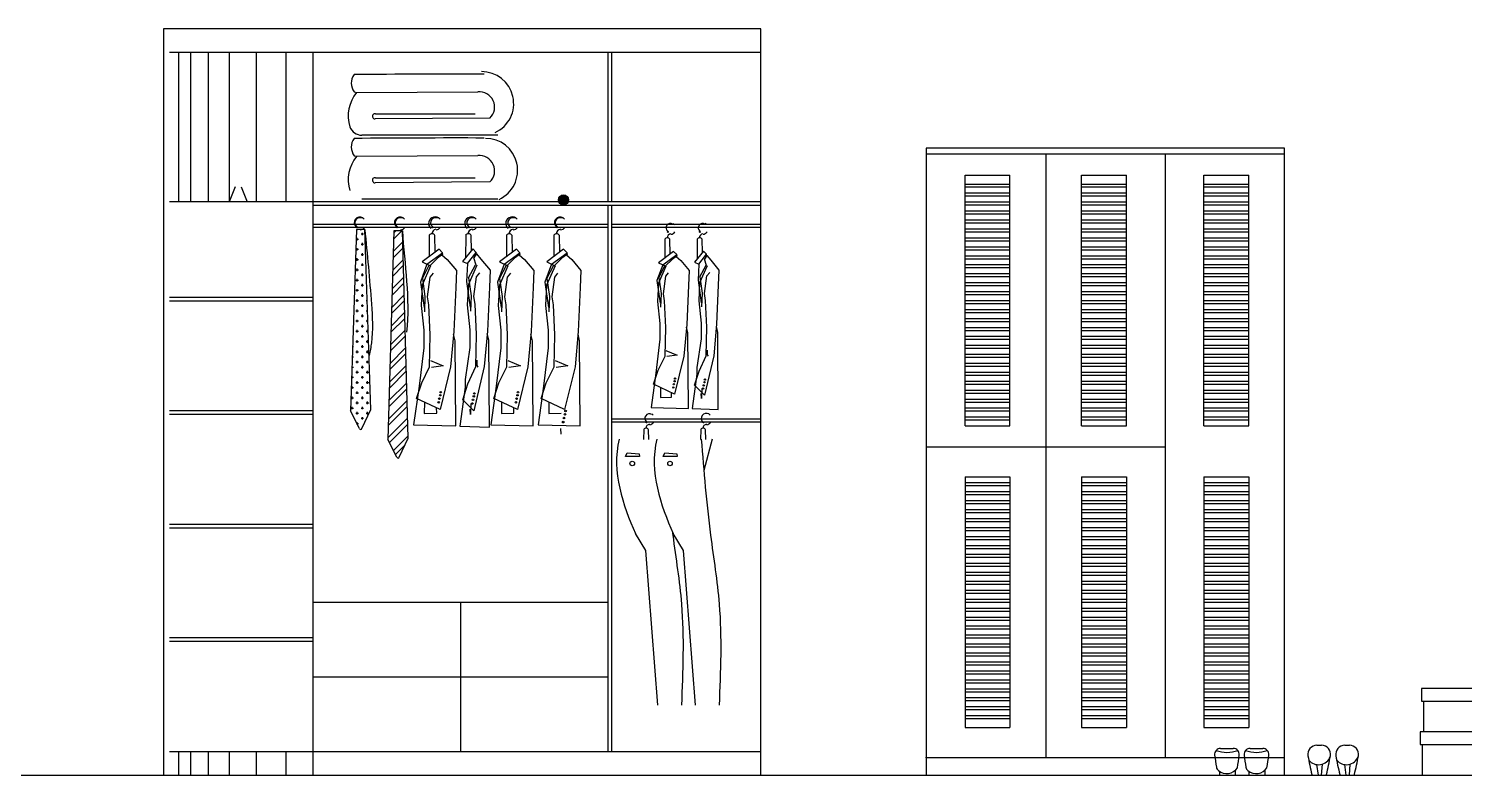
# Model space of a CAD drawing. Header units: inches. Extents: x 8.4 to 50.9, y 14.4 to 39.2.
# Drawn here: x 13.195 to 18.001, y 18.215 to 20.715 of the extents above; entities that cross this region are included whole.
import ezdxf

# ---------------------------------------------------------------- set-up
doc = ezdxf.new("R2010")
doc.units = ezdxf.units.IN
doc.header["$MEASUREMENT"] = 0
doc.layers.add('1', color=1, linetype='Continuous')

msp = doc.modelspace()

# ---------------------------------------------------------------- hatches: boundary and pattern name
at = {"layer": '1'}
h = msp.add_hatch(color=256, dxfattribs=at)
edge = h.paths.add_edge_path()
edge.add_arc((14.9853, 20.1415), 0.0167, 0, 360)

# ---------------------------------------------------------------- linework, layer by layer
for p, q in [((13.646, 20.7147), (13.646, 18.2147)), ((15.646, 20.7147), (13.646, 20.7147)), ((15.646, 18.2147), (15.646, 20.7147)), ((15.646, 20.6347), (13.666, 20.6347)), ((13.696, 20.6347), (13.696, 20.1347)), ((13.736, 20.6347), (13.736, 20.1347)), ((13.796, 20.6347), (13.796, 20.1347)), ((13.866, 20.6347), (13.866, 20.1347)), ((13.956, 20.6347), (13.956, 20.1347)), ((14.056, 20.6347), (14.056, 20.1347)), ((14.146, 20.6347), (14.146, 18.2147)), ((15.134, 20.6347), (15.134, 20.1347)), ((15.146, 20.6347), (15.146, 20.1347)), ((14.285, 20.503), (14.2926, 20.5011)), ((14.2926, 20.5011), (14.6988, 20.5036)), ((14.3563, 20.4293), (14.6894, 20.4293)), ((14.7392, 20.4153), (14.3543, 20.4124)), ((14.7652, 20.3581), (14.3105, 20.3581)), ((14.285, 20.2893), (14.2926, 20.2874)), ((14.2926, 20.2874), (14.6988, 20.29)), ((16.1997, 20.3147), (16.1997, 18.2147)), ((17.3997, 20.3147), (16.1997, 20.3147)), ((17.3997, 20.2947), (16.1997, 20.2947)), ((16.5997, 20.2947), (16.5997, 18.2747)), ((16.9997, 20.2947), (16.9997, 18.2747)), ((17.3997, 18.2147), (17.3997, 20.3147)), ((14.7392, 20.2017), (14.3543, 20.1987)), ((14.3563, 20.2156), (14.6894, 20.2156)), ((16.3297, 19.3847), (16.3297, 20.2247)), ((16.3297, 20.2247), (16.4797, 20.2247)), ((16.3297, 20.1947), (16.4797, 20.1947)), ((16.4797, 19.3847), (16.4797, 20.2247)), ((16.7197, 19.3847), (16.7197, 20.2247)), ((16.7197, 20.2247), (16.8697, 20.2247)), ((16.7197, 20.1947), (16.8697, 20.1947)), ((16.8697, 19.3847), (16.8697, 20.2247)), ((17.1297, 19.3847), (17.1297, 20.2247)), ((17.1297, 20.2247), (17.2797, 20.2247)), ((17.1297, 20.1947), (17.2797, 20.1947)), ((17.2797, 19.3847), (17.2797, 20.2247)), ((13.886, 20.1847), (13.866, 20.1347)), ((13.906, 20.1847), (13.926, 20.1347)), ((14.7652, 20.1444), (14.3105, 20.1444)), ((16.3297, 20.1847), (16.4797, 20.1847)), ((16.3297, 20.1647), (16.4797, 20.1647)), ((16.3297, 20.1547), (16.4797, 20.1547)), ((16.7197, 20.1847), (16.8697, 20.1847)), ((16.7197, 20.1647), (16.8697, 20.1647)), ((16.7197, 20.1547), (16.8697, 20.1547)), ((17.1297, 20.1847), (17.2797, 20.1847)), ((17.1297, 20.1647), (17.2797, 20.1647)), ((17.1297, 20.1547), (17.2797, 20.1547)), ((15.646, 20.1347), (13.666, 20.1347)), ((15.646, 20.1227), (14.146, 20.1227)), ((15.134, 20.1227), (15.134, 18.2947)), ((15.146, 20.1227), (15.146, 18.2947)), ((16.3297, 20.1347), (16.4797, 20.1347)), ((16.3297, 20.1247), (16.4797, 20.1247)), ((16.3297, 20.1047), (16.4797, 20.1047)), ((16.3297, 20.0947), (16.4797, 20.0947)), ((16.7197, 20.1347), (16.8697, 20.1347)), ((16.7197, 20.1247), (16.8697, 20.1247)), ((16.7197, 20.1047), (16.8697, 20.1047)), ((16.7197, 20.0947), (16.8697, 20.0947)), ((17.1297, 20.1347), (17.2797, 20.1347)), ((17.1297, 20.1247), (17.2797, 20.1247)), ((17.1297, 20.1047), (17.2797, 20.1047)), ((17.1297, 20.0947), (17.2797, 20.0947)), ((14.146, 20.0606), (15.134, 20.0606)), ((14.146, 20.0506), (15.134, 20.0506)), ((14.2921, 20.0423), (14.2719, 19.4349)), ((14.3204, 20.0423), (14.2921, 20.0423)), ((14.2948, 20.0403), (14.2948, 20.0423)), ((14.3399, 19.4393), (14.3204, 20.0423)), ((15.146, 20.0606), (15.646, 20.0606)), ((15.146, 20.0506), (15.646, 20.0506)), ((16.3297, 20.0747), (16.4797, 20.0747)), ((16.3297, 20.0647), (16.4797, 20.0647)), ((16.3297, 20.0447), (16.4797, 20.0447)), ((16.7197, 20.0747), (16.8697, 20.0747)), ((16.7197, 20.0647), (16.8697, 20.0647)), ((16.7197, 20.0447), (16.8697, 20.0447)), ((17.1297, 20.0747), (17.2797, 20.0747)), ((17.1297, 20.0647), (17.2797, 20.0647)), ((17.1297, 20.0447), (17.2797, 20.0447)), ((14.2911, 20.0103), (14.2991, 20.0103)), ((14.2948, 20.006), (14.2948, 20.0146)), ((14.3077, 20.0274), (14.3163, 20.0274)), ((14.312, 20.0231), (14.312, 20.0317)), ((14.312, 19.9888), (14.312, 19.9974)), ((14.4175, 20.0376), (14.3973, 19.3388)), ((14.4155, 19.9686), (14.4468, 20)), ((14.4167, 20.0102), (14.444, 20.0376)), ((14.4173, 20.0311), (14.4238, 20.0376)), ((14.4458, 20.0376), (14.4175, 20.0376)), ((14.4653, 19.3432), (14.4458, 20.0376)), ((14.5361, 20.0229), (14.5357, 19.9514)), ((14.556, 19.9664), (14.5547, 20.0221)), ((14.6578, 20.0229), (14.6573, 19.9474)), ((14.6775, 19.9726), (14.6763, 20.0221)), ((14.7947, 20.0229), (14.7942, 19.9514)), ((14.8146, 19.9664), (14.8132, 20.0221)), ((14.9529, 20.0229), (14.9525, 19.9514)), ((14.9728, 19.9664), (14.9715, 20.0221)), ((15.3249, 20.0102), (15.3245, 19.9467)), ((15.3426, 19.96), (15.3414, 20.0095)), ((15.433, 20.0102), (15.4326, 19.9431)), ((15.4506, 19.9655), (15.4495, 20.0095)), ((16.3297, 20.0347), (16.4797, 20.0347)), ((16.3297, 20.0147), (16.4797, 20.0147)), ((16.3297, 20.0047), (16.4797, 20.0047)), ((16.7197, 20.0347), (16.8697, 20.0347)), ((16.7197, 20.0147), (16.8697, 20.0147)), ((16.7197, 20.0047), (16.8697, 20.0047)), ((17.1297, 20.0347), (17.2797, 20.0347)), ((17.1297, 20.0147), (17.2797, 20.0147)), ((17.1297, 20.0047), (17.2797, 20.0047)), ((14.2905, 19.976), (14.2991, 19.976)), ((14.2948, 19.9717), (14.2948, 19.9803)), ((14.3077, 19.9931), (14.3163, 19.9931)), ((14.3077, 19.9588), (14.3163, 19.9588)), ((14.312, 19.9546), (14.312, 19.9631)), ((14.4149, 19.9478), (14.4474, 19.9803)), ((14.569, 19.9761), (14.5122, 19.934)), ((14.5283, 19.9265), (14.5807, 19.9643)), ((14.5384, 19.9217), (14.5633, 19.9463)), ((14.5817, 19.9602), (14.5633, 19.9463)), ((14.569, 19.9761), (14.5807, 19.9643)), ((14.5781, 19.9574), (14.596, 19.9419)), ((14.5817, 19.9602), (14.5807, 19.9643)), ((14.6815, 19.9776), (14.6477, 19.9355)), ((14.6638, 19.928), (14.6932, 19.9658)), ((14.6815, 19.9776), (14.6932, 19.9658)), ((14.6942, 19.9617), (14.6853, 19.9478)), ((14.6932, 19.9232), (14.6853, 19.9478)), ((14.6942, 19.9617), (14.6932, 19.9658)), ((14.6941, 19.9614), (14.7085, 19.9434)), ((14.8275, 19.9761), (14.7708, 19.934)), ((14.7868, 19.9265), (14.8393, 19.9643)), ((14.7969, 19.9217), (14.8218, 19.9463)), ((14.8403, 19.9602), (14.8218, 19.9463)), ((14.8275, 19.9761), (14.8393, 19.9643)), ((14.8366, 19.9574), (14.8545, 19.9419)), ((14.8403, 19.9602), (14.8393, 19.9643)), ((14.9858, 19.9761), (14.929, 19.934)), ((14.9451, 19.9265), (14.9976, 19.9643)), ((14.9552, 19.9217), (14.9801, 19.9463)), ((14.9986, 19.9602), (14.9801, 19.9463)), ((14.9858, 19.9761), (14.9976, 19.9643)), ((14.9949, 19.9574), (15.0128, 19.9419)), ((14.9986, 19.9602), (14.9976, 19.9643)), ((15.3541, 19.9686), (15.3036, 19.9312)), ((15.3179, 19.9245), (15.3645, 19.9581)), ((15.3654, 19.9545), (15.349, 19.9421)), ((15.3541, 19.9686), (15.3645, 19.9581)), ((15.3622, 19.952), (15.3781, 19.9382)), ((15.3654, 19.9545), (15.3645, 19.9581)), ((15.4541, 19.9699), (15.4241, 19.9325)), ((15.4384, 19.9258), (15.4645, 19.9595)), ((15.4541, 19.9699), (15.4645, 19.9595)), ((15.4654, 19.9558), (15.4575, 19.9435)), ((15.4654, 19.9558), (15.4645, 19.9595)), ((15.4653, 19.9556), (15.4781, 19.9396)), ((16.3297, 19.9847), (16.4797, 19.9847)), ((16.3297, 19.9747), (16.4797, 19.9747)), ((16.3297, 19.9547), (16.4797, 19.9547)), ((16.7197, 19.9847), (16.8697, 19.9847)), ((16.7197, 19.9747), (16.8697, 19.9747)), ((16.7197, 19.9547), (16.8697, 19.9547)), ((17.1297, 19.9847), (17.2797, 19.9847)), ((17.1297, 19.9747), (17.2797, 19.9747)), ((17.1297, 19.9547), (17.2797, 19.9547)), ((14.2905, 19.9417), (14.2991, 19.9417)), ((14.2905, 19.9074), (14.2991, 19.9074)), ((14.2948, 19.9374), (14.2948, 19.946)), ((14.2948, 19.9031), (14.2948, 19.9117)), ((14.3077, 19.9245), (14.3163, 19.9245)), ((14.312, 19.9203), (14.312, 19.9288)), ((14.4131, 19.8854), (14.449, 19.9214)), ((14.4137, 19.9062), (14.4485, 19.941)), ((14.5283, 19.9265), (14.5061, 19.8665)), ((14.54, 19.9211), (14.5121, 19.8564)), ((14.5122, 19.934), (14.54, 19.9209)), ((14.513, 19.8788), (14.5361, 19.9228)), ((14.5962, 19.9419), (14.627, 19.9046)), ((14.627, 19.9046), (14.6248, 19.8476)), ((14.6477, 19.9355), (14.6638, 19.928)), ((14.6638, 19.928), (14.6609, 19.868)), ((14.6949, 19.9226), (14.6669, 19.8579)), ((14.6678, 19.8803), (14.6909, 19.9243)), ((14.7087, 19.9434), (14.7395, 19.9061)), ((14.7395, 19.9061), (14.7373, 19.8491)), ((14.7868, 19.9265), (14.7646, 19.8665)), ((14.7986, 19.9211), (14.7706, 19.8564)), ((14.7708, 19.934), (14.7986, 19.9209)), ((14.7715, 19.8788), (14.7946, 19.9228)), ((14.8547, 19.9419), (14.8855, 19.9046)), ((14.8855, 19.9046), (14.8833, 19.8476)), ((14.9451, 19.9265), (14.9229, 19.8665)), ((14.9569, 19.9211), (14.9289, 19.8564)), ((14.929, 19.934), (14.9568, 19.9209)), ((14.9298, 19.8788), (14.9529, 19.9228)), ((15.013, 19.9419), (15.0438, 19.9046)), ((15.0438, 19.9046), (15.0416, 19.8476)), ((15.3179, 19.9245), (15.2982, 19.8712)), ((15.3284, 19.9197), (15.3035, 19.8622)), ((15.3036, 19.9312), (15.3283, 19.9196)), ((15.3043, 19.8821), (15.3249, 19.9212)), ((15.3269, 19.9203), (15.349, 19.9421)), ((15.3783, 19.9382), (15.4056, 19.9051)), ((15.4056, 19.9051), (15.4037, 19.8544)), ((15.4241, 19.9325), (15.4384, 19.9258)), ((15.4384, 19.9258), (15.4358, 19.8725)), ((15.466, 19.921), (15.4411, 19.8635)), ((15.4419, 19.8834), (15.4625, 19.9225)), ((15.4645, 19.9216), (15.4575, 19.9435)), ((15.4652, 19.8869), (15.4749, 19.8986)), ((15.4783, 19.9396), (15.5056, 19.9064)), ((15.5056, 19.9064), (15.5037, 19.8557)), ((16.3297, 19.9447), (16.4797, 19.9447)), ((16.3297, 19.9247), (16.4797, 19.9247)), ((16.3297, 19.9147), (16.4797, 19.9147)), ((16.7197, 19.9447), (16.8697, 19.9447)), ((16.7197, 19.9247), (16.8697, 19.9247)), ((16.7197, 19.9147), (16.8697, 19.9147)), ((17.1297, 19.9447), (17.2797, 19.9447)), ((17.1297, 19.9247), (17.2797, 19.9247)), ((17.1297, 19.9147), (17.2797, 19.9147)), ((14.2905, 19.8731), (14.2991, 19.8731)), ((14.2948, 19.8688), (14.2948, 19.8774)), ((14.3077, 19.8903), (14.3163, 19.8903)), ((14.3077, 19.856), (14.3163, 19.856)), ((14.312, 19.886), (14.312, 19.8945)), ((14.312, 19.8517), (14.312, 19.8603)), ((14.3248, 19.8731), (14.3259, 19.8731)), ((14.4113, 19.823), (14.4507, 19.8624)), ((14.4119, 19.8438), (14.4501, 19.8821)), ((14.5061, 19.8665), (14.5184, 19.7812)), ((14.5121, 19.8564), (14.5084, 19.7884)), ((14.513, 19.8788), (14.5215, 19.8182)), ((14.5303, 19.8169), (14.5391, 19.8827)), ((14.5391, 19.8827), (14.5501, 19.8959)), ((14.6609, 19.868), (14.6733, 19.7827)), ((14.6669, 19.8579), (14.6632, 19.7899)), ((14.6678, 19.8803), (14.6763, 19.8197)), ((14.6852, 19.8184), (14.694, 19.8842)), ((14.694, 19.8842), (14.7049, 19.8974)), ((14.7646, 19.8665), (14.777, 19.7812)), ((14.7706, 19.8564), (14.7669, 19.7884)), ((14.7715, 19.8788), (14.78, 19.8182)), ((14.7889, 19.8169), (14.7977, 19.8827)), ((14.7977, 19.8827), (14.8086, 19.8959)), ((14.9229, 19.8665), (14.9353, 19.7812)), ((14.9289, 19.8564), (14.9252, 19.7884)), ((14.9298, 19.8788), (14.9383, 19.8182)), ((14.9472, 19.8169), (14.956, 19.8827)), ((14.956, 19.8827), (14.9669, 19.8959)), ((15.2982, 19.8712), (15.3092, 19.7954)), ((15.3035, 19.8622), (15.3002, 19.8017)), ((15.3043, 19.8821), (15.3119, 19.8283)), ((15.3198, 19.8271), (15.3276, 19.8856)), ((15.3276, 19.8856), (15.3373, 19.8973)), ((15.4037, 19.8544), (15.3978, 19.7238)), ((15.4358, 19.8725), (15.4468, 19.7967)), ((15.4411, 19.8635), (15.4379, 19.8031)), ((15.4419, 19.8834), (15.4495, 19.8296)), ((15.4574, 19.8284), (15.4652, 19.8869)), ((15.5037, 19.8557), (15.4978, 19.7251)), ((16.3297, 19.8947), (16.4797, 19.8947)), ((16.3297, 19.8847), (16.4797, 19.8847)), ((16.3297, 19.8647), (16.4797, 19.8647)), ((16.3297, 19.8547), (16.4797, 19.8547)), ((16.7197, 19.8947), (16.8697, 19.8947)), ((16.7197, 19.8847), (16.8697, 19.8847)), ((16.7197, 19.8647), (16.8697, 19.8647)), ((16.7197, 19.8547), (16.8697, 19.8547)), ((17.1297, 19.8947), (17.2797, 19.8947)), ((17.1297, 19.8847), (17.2797, 19.8847)), ((17.1297, 19.8647), (17.2797, 19.8647)), ((17.1297, 19.8547), (17.2797, 19.8547)), ((14.146, 19.8147), (13.666, 19.8147)), ((14.146, 19.8027), (13.666, 19.8027)), ((14.2905, 19.8388), (14.2991, 19.8388)), ((14.2905, 19.8045), (14.2991, 19.8045)), ((14.2948, 19.8345), (14.2948, 19.8431)), ((14.2948, 19.8002), (14.2948, 19.8088)), ((14.3077, 19.8217), (14.3163, 19.8217)), ((14.312, 19.8174), (14.312, 19.826)), ((14.3248, 19.8388), (14.327, 19.8388)), ((14.3248, 19.8045), (14.3281, 19.8045)), ((14.4095, 19.7606), (14.4524, 19.8035)), ((14.4101, 19.7814), (14.4518, 19.8231)), ((14.5215, 19.8182), (14.5195, 19.7669)), ((14.5347, 19.7906), (14.5303, 19.8169)), ((14.6248, 19.8476), (14.6182, 19.7006)), ((14.6763, 19.8197), (14.6743, 19.7684)), ((14.6896, 19.7921), (14.6852, 19.8184)), ((14.7373, 19.8491), (14.7307, 19.7021)), ((14.78, 19.8182), (14.778, 19.7669)), ((14.7933, 19.7906), (14.7889, 19.8169)), ((14.8833, 19.8476), (14.8767, 19.7006)), ((14.9383, 19.8182), (14.9363, 19.7669)), ((14.9516, 19.7906), (14.9472, 19.8169)), ((15.0416, 19.8476), (15.035, 19.7006)), ((15.3119, 19.8283), (15.3101, 19.7826)), ((15.3237, 19.8037), (15.3198, 19.8271)), ((15.3276, 19.714), (15.3237, 19.8037)), ((15.4379, 19.8031), (15.4457, 19.729)), ((15.4495, 19.8296), (15.4477, 19.7839)), ((15.4613, 19.805), (15.4574, 19.8284)), ((15.4652, 19.7153), (15.4613, 19.805)), ((16.3297, 19.8347), (16.4797, 19.8347)), ((16.3297, 19.8247), (16.4797, 19.8247)), ((16.3297, 19.8047), (16.4797, 19.8047)), ((16.7197, 19.8347), (16.8697, 19.8347)), ((16.7197, 19.8247), (16.8697, 19.8247)), ((16.7197, 19.8047), (16.8697, 19.8047)), ((17.1297, 19.8347), (17.2797, 19.8347)), ((17.1297, 19.8247), (17.2797, 19.8247)), ((17.1297, 19.8047), (17.2797, 19.8047)), ((14.2905, 19.7702), (14.2991, 19.7702)), ((14.2948, 19.766), (14.2948, 19.7745)), ((14.3077, 19.7874), (14.3163, 19.7874)), ((14.312, 19.7831), (14.312, 19.7917)), ((14.312, 19.7488), (14.312, 19.7574)), ((14.3248, 19.7702), (14.3292, 19.7702)), ((14.3291, 19.766), (14.3291, 19.7738)), ((14.4083, 19.719), (14.4535, 19.7642)), ((14.5084, 19.7884), (14.5172, 19.705)), ((14.5391, 19.6897), (14.5347, 19.7906)), ((14.6632, 19.7899), (14.672, 19.7065)), ((14.694, 19.6912), (14.6896, 19.7921)), ((14.7669, 19.7884), (14.7757, 19.705)), ((14.7977, 19.6897), (14.7933, 19.7906)), ((14.9252, 19.7884), (14.934, 19.705)), ((14.956, 19.6897), (14.9516, 19.7906)), ((15.3002, 19.8017), (15.308, 19.7277)), ((16.3297, 19.7947), (16.4797, 19.7947)), ((16.3297, 19.7747), (16.4797, 19.7747)), ((16.3297, 19.7647), (16.4797, 19.7647)), ((16.7197, 19.7947), (16.8697, 19.7947)), ((16.7197, 19.7747), (16.8697, 19.7747)), ((16.7197, 19.7647), (16.8697, 19.7647)), ((17.1297, 19.7947), (17.2797, 19.7947)), ((17.1297, 19.7747), (17.2797, 19.7747)), ((17.1297, 19.7647), (17.2797, 19.7647)), ((14.2814, 19.7188), (14.282, 19.7188)), ((14.2905, 19.736), (14.2991, 19.736)), ((14.2948, 19.7317), (14.2948, 19.7402)), ((14.2948, 19.6974), (14.2948, 19.7059)), ((14.3077, 19.7531), (14.3163, 19.7531)), ((14.3077, 19.7188), (14.3163, 19.7188)), ((14.312, 19.7145), (14.312, 19.7231)), ((14.3248, 19.736), (14.3303, 19.736)), ((14.3291, 19.7317), (14.3291, 19.7402)), ((14.3291, 19.6974), (14.3291, 19.7059)), ((14.4077, 19.6982), (14.454, 19.7445)), ((14.672, 19.7065), (14.672, 19.6473)), ((15.308, 19.7277), (15.308, 19.675)), ((15.3256, 19.6185), (15.3276, 19.714)), ((15.3978, 19.7238), (15.3881, 19.6185)), ((15.4017, 19.6965), (15.3971, 19.7158)), ((15.4457, 19.729), (15.4457, 19.6764)), ((15.4632, 19.6198), (15.4652, 19.7153)), ((15.4978, 19.7251), (15.4881, 19.6198)), ((15.5017, 19.6978), (15.4971, 19.7171)), ((16.3297, 19.7447), (16.4797, 19.7447)), ((16.3297, 19.7347), (16.4797, 19.7347)), ((16.3297, 19.7147), (16.4797, 19.7147)), ((16.7197, 19.7447), (16.8697, 19.7447)), ((16.7197, 19.7347), (16.8697, 19.7347)), ((16.7197, 19.7147), (16.8697, 19.7147)), ((17.1297, 19.7447), (17.2797, 19.7447)), ((17.1297, 19.7347), (17.2797, 19.7347)), ((17.1297, 19.7147), (17.2797, 19.7147)), ((14.2802, 19.6845), (14.282, 19.6845)), ((14.2905, 19.7017), (14.2991, 19.7017)), ((14.2905, 19.6674), (14.2991, 19.6674)), ((14.2948, 19.6631), (14.2948, 19.6717)), ((14.3077, 19.6845), (14.3163, 19.6845)), ((14.312, 19.6802), (14.312, 19.6888)), ((14.3248, 19.7017), (14.3314, 19.7017)), ((14.3248, 19.6674), (14.3326, 19.6674)), ((14.3291, 19.6631), (14.3291, 19.6717)), ((14.4059, 19.6357), (14.4557, 19.6855)), ((14.4065, 19.6565), (14.4551, 19.7052)), ((14.5172, 19.705), (14.5172, 19.6458)), ((14.5369, 19.5822), (14.5391, 19.6897)), ((14.6182, 19.7006), (14.6072, 19.5822)), ((14.6226, 19.6699), (14.6174, 19.6916)), ((14.6248, 19.3845), (14.6226, 19.6699)), ((14.6918, 19.5837), (14.694, 19.6912)), ((14.7307, 19.7021), (14.7197, 19.5837)), ((14.7351, 19.6714), (14.7299, 19.6931)), ((14.7373, 19.3805), (14.7351, 19.6714)), ((14.7757, 19.705), (14.7757, 19.6458)), ((14.7955, 19.5822), (14.7977, 19.6897)), ((14.8767, 19.7006), (14.8658, 19.5822)), ((14.8811, 19.6699), (14.8759, 19.6916)), ((14.8833, 19.3845), (14.8811, 19.6699)), ((14.934, 19.705), (14.934, 19.6458)), ((14.9538, 19.5822), (14.956, 19.6897)), ((15.035, 19.7006), (15.024, 19.5822)), ((15.0394, 19.6699), (15.0342, 19.6916)), ((15.0416, 19.3845), (15.0394, 19.6699)), ((15.308, 19.675), (15.2944, 19.561)), ((15.4037, 19.4427), (15.4017, 19.6965)), ((15.4457, 19.6764), (15.432, 19.5808)), ((15.5037, 19.4392), (15.5017, 19.6978)), ((16.3297, 19.7047), (16.4797, 19.7047)), ((16.3297, 19.6847), (16.4797, 19.6847)), ((16.3297, 19.6747), (16.4797, 19.6747)), ((16.7197, 19.7047), (16.8697, 19.7047)), ((16.7197, 19.6847), (16.8697, 19.6847)), ((16.7197, 19.6747), (16.8697, 19.6747)), ((17.1297, 19.7047), (17.2797, 19.7047)), ((17.1297, 19.6847), (17.2797, 19.6847)), ((17.1297, 19.6747), (17.2797, 19.6747)), ((14.278, 19.6159), (14.282, 19.6159)), ((14.2791, 19.6502), (14.282, 19.6502)), ((14.2905, 19.6331), (14.2991, 19.6331)), ((14.2948, 19.6288), (14.2948, 19.6374)), ((14.3077, 19.6502), (14.3163, 19.6502)), ((14.3077, 19.6159), (14.3163, 19.6159)), ((14.312, 19.6459), (14.312, 19.6545)), ((14.312, 19.6117), (14.312, 19.6202)), ((14.3248, 19.6331), (14.3334, 19.6331)), ((14.3291, 19.6288), (14.3291, 19.6374)), ((14.4041, 19.5733), (14.4573, 19.6266)), ((14.4047, 19.5941), (14.4568, 19.6462)), ((14.5172, 19.6458), (14.5018, 19.5175)), ((14.672, 19.6473), (14.6566, 19.5398)), ((14.7757, 19.6458), (14.7603, 19.5175)), ((14.934, 19.6458), (14.9186, 19.5175)), ((15.3022, 19.5714), (15.3256, 19.6185)), ((15.3285, 19.6373), (15.3661, 19.6217)), ((15.3661, 19.6217), (15.3316, 19.6166)), ((15.3881, 19.6185), (15.357, 19.4913)), ((15.4398, 19.5679), (15.4632, 19.6198)), ((15.4881, 19.6198), (15.457, 19.4877)), ((15.4661, 19.6386), (15.4661, 19.623)), ((15.4661, 19.623), (15.4692, 19.618)), ((16.3297, 19.6547), (16.4797, 19.6547)), ((16.3297, 19.6447), (16.4797, 19.6447)), ((16.3297, 19.6247), (16.4797, 19.6247)), ((16.3297, 19.6147), (16.4797, 19.6147)), ((16.7197, 19.6547), (16.8697, 19.6547)), ((16.7197, 19.6447), (16.8697, 19.6447)), ((16.7197, 19.6247), (16.8697, 19.6247)), ((16.7197, 19.6147), (16.8697, 19.6147)), ((17.1297, 19.6547), (17.2797, 19.6547)), ((17.1297, 19.6447), (17.2797, 19.6447)), ((17.1297, 19.6247), (17.2797, 19.6247)), ((17.1297, 19.6147), (17.2797, 19.6147)), ((14.2768, 19.5816), (14.282, 19.5816)), ((14.2777, 19.5774), (14.2777, 19.5859)), ((14.2905, 19.5988), (14.2991, 19.5988)), ((14.2905, 19.5645), (14.2991, 19.5645)), ((14.2948, 19.5945), (14.2948, 19.6031)), ((14.2948, 19.5602), (14.2948, 19.5688)), ((14.3077, 19.5816), (14.3163, 19.5816)), ((14.312, 19.5774), (14.312, 19.5859)), ((14.3248, 19.5988), (14.3334, 19.5988)), ((14.3248, 19.5645), (14.3334, 19.5645)), ((14.3291, 19.5945), (14.3291, 19.6031)), ((14.3291, 19.5602), (14.3291, 19.5688)), ((14.4023, 19.5109), (14.459, 19.5676)), ((14.4029, 19.5317), (14.4584, 19.5873)), ((14.5106, 19.5292), (14.5369, 19.5822)), ((14.5401, 19.6034), (14.5824, 19.5858)), ((14.5824, 19.5858), (14.5437, 19.5801)), ((14.6072, 19.5822), (14.5723, 19.4391)), ((14.6654, 19.5252), (14.6918, 19.5837)), ((14.7197, 19.5837), (14.6848, 19.4351)), ((14.695, 19.6049), (14.6949, 19.5873)), ((14.6949, 19.5873), (14.6985, 19.5816)), ((14.7691, 19.5292), (14.7955, 19.5822)), ((14.7987, 19.6034), (14.841, 19.5858)), ((14.841, 19.5858), (14.8022, 19.5801)), ((14.8658, 19.5822), (14.8308, 19.4391)), ((14.9274, 19.5292), (14.9538, 19.5822)), ((14.957, 19.6034), (14.9993, 19.5858)), ((14.9993, 19.5858), (14.9605, 19.5801)), ((15.024, 19.5822), (14.9891, 19.4391)), ((15.2944, 19.5617), (15.2783, 19.446)), ((15.2868, 19.5244), (15.3022, 19.5714)), ((15.2944, 19.561), (15.2944, 19.5617)), ((15.4244, 19.5209), (15.4398, 19.5679)), ((15.432, 19.5808), (15.432, 19.5581)), ((16.3297, 19.5947), (16.4797, 19.5947)), ((16.3297, 19.5847), (16.4797, 19.5847)), ((16.3297, 19.5647), (16.4797, 19.5647)), ((16.7197, 19.5947), (16.8697, 19.5947)), ((16.7197, 19.5847), (16.8697, 19.5847)), ((16.7197, 19.5647), (16.8697, 19.5647)), ((17.1297, 19.5947), (17.2797, 19.5947)), ((17.1297, 19.5847), (17.2797, 19.5847)), ((17.1297, 19.5647), (17.2797, 19.5647)), ((14.2757, 19.5474), (14.282, 19.5474)), ((14.2777, 19.5431), (14.2777, 19.5516)), ((14.2777, 19.5088), (14.2777, 19.5174)), ((14.2905, 19.5302), (14.2991, 19.5302)), ((14.2948, 19.5259), (14.2948, 19.5345)), ((14.3077, 19.5474), (14.3163, 19.5474)), ((14.312, 19.5431), (14.312, 19.5516)), ((14.312, 19.5088), (14.312, 19.5174)), ((14.3248, 19.5302), (14.3334, 19.5302)), ((14.3291, 19.5259), (14.3291, 19.5345)), ((14.4011, 19.4693), (14.4601, 19.5283)), ((14.5018, 19.5183), (14.4837, 19.3882)), ((14.4933, 19.4764), (14.5106, 19.5292)), ((14.5018, 19.5175), (14.5018, 19.5183)), ((14.6566, 19.5143), (14.6385, 19.3842)), ((14.6481, 19.4724), (14.6654, 19.5252)), ((14.6566, 19.5398), (14.6566, 19.5143)), ((14.7603, 19.5183), (14.7423, 19.3882)), ((14.7518, 19.4764), (14.7691, 19.5292)), ((14.7603, 19.5175), (14.7603, 19.5183)), ((14.9186, 19.5183), (14.9005, 19.3882)), ((14.9101, 19.4764), (14.9274, 19.5292)), ((14.9186, 19.5175), (14.9186, 19.5183)), ((15.357, 19.4913), (15.2868, 19.5244)), ((15.432, 19.5581), (15.4159, 19.4425)), ((15.457, 19.4877), (15.4244, 19.5209)), ((16.3297, 19.5547), (16.4797, 19.5547)), ((16.3297, 19.5347), (16.4797, 19.5347)), ((16.3297, 19.5247), (16.4797, 19.5247)), ((16.7197, 19.5547), (16.8697, 19.5547)), ((16.7197, 19.5347), (16.8697, 19.5347)), ((16.7197, 19.5247), (16.8697, 19.5247)), ((17.1297, 19.5547), (17.2797, 19.5547)), ((17.1297, 19.5347), (17.2797, 19.5347)), ((17.1297, 19.5247), (17.2797, 19.5247)), ((14.2734, 19.4788), (14.282, 19.4788)), ((14.2745, 19.5131), (14.282, 19.5131)), ((14.2777, 19.4745), (14.2777, 19.4831)), ((14.2905, 19.4959), (14.2991, 19.4959)), ((14.2948, 19.4916), (14.2948, 19.5002)), ((14.2948, 19.4573), (14.2948, 19.4659)), ((14.3077, 19.5131), (14.3163, 19.5131)), ((14.3077, 19.4788), (14.3163, 19.4788)), ((14.312, 19.4745), (14.312, 19.4831)), ((14.3248, 19.4959), (14.3334, 19.4959)), ((14.3291, 19.4916), (14.3291, 19.5002)), ((14.3291, 19.4573), (14.3291, 19.4659)), ((14.3993, 19.4069), (14.4617, 19.4694)), ((14.4005, 19.4485), (14.4606, 19.5087)), ((14.5723, 19.4391), (14.4933, 19.4764)), ((14.6848, 19.4351), (14.6481, 19.4724)), ((14.8308, 19.4391), (14.7518, 19.4764)), ((14.9891, 19.4391), (14.9101, 19.4764)), ((15.3103, 19.5133), (15.3098, 19.4802)), ((15.3098, 19.4802), (15.3471, 19.4809)), ((15.3471, 19.4809), (15.3466, 19.4962)), ((15.4471, 19.4773), (15.4466, 19.4927)), ((15.4474, 19.4767), (15.4471, 19.4773)), ((15.448, 19.5098), (15.4474, 19.4767)), ((16.3297, 19.5047), (16.4797, 19.5047)), ((16.3297, 19.4947), (16.4797, 19.4947)), ((16.3297, 19.4747), (16.4797, 19.4747)), ((16.7197, 19.5047), (16.8697, 19.5047)), ((16.7197, 19.4947), (16.8697, 19.4947)), ((16.7197, 19.4747), (16.8697, 19.4747)), ((17.1297, 19.5047), (17.2797, 19.5047)), ((17.1297, 19.4947), (17.2797, 19.4947)), ((17.1297, 19.4747), (17.2797, 19.4747)), ((14.146, 19.4347), (13.666, 19.4347)), ((14.146, 19.4227), (13.666, 19.4227)), ((14.3021, 19.3755), (14.2719, 19.4349)), ((14.2734, 19.4445), (14.282, 19.4445)), ((14.2777, 19.4402), (14.2777, 19.4488)), ((14.2905, 19.4616), (14.2991, 19.4616)), ((14.2905, 19.4273), (14.2991, 19.4273)), ((14.2948, 19.4231), (14.2948, 19.4316)), ((14.3077, 19.4445), (14.3163, 19.4445)), ((14.3102, 19.3757), (14.3399, 19.4393)), ((14.312, 19.4402), (14.312, 19.4488)), ((14.3248, 19.4616), (14.3334, 19.4616)), ((14.3248, 19.4273), (14.3334, 19.4273)), ((14.3291, 19.4231), (14.3291, 19.4316)), ((14.3987, 19.3861), (14.4623, 19.4497)), ((14.5198, 19.4639), (14.5191, 19.4267)), ((14.5191, 19.4267), (14.5611, 19.4274)), ((14.5611, 19.4274), (14.5605, 19.4447)), ((14.6736, 19.4234), (14.673, 19.4407)), ((14.674, 19.4227), (14.6736, 19.4234)), ((14.6746, 19.4599), (14.674, 19.4227)), ((14.7783, 19.4639), (14.7777, 19.4267)), ((14.7777, 19.4267), (14.8196, 19.4274)), ((14.8196, 19.4274), (14.8191, 19.4447)), ((14.9366, 19.4639), (14.936, 19.4267)), ((14.936, 19.4267), (14.9779, 19.4274)), ((15.2783, 19.446), (15.4037, 19.4427)), ((15.4159, 19.4425), (15.5037, 19.4392)), ((16.3297, 19.4647), (16.4797, 19.4647)), ((16.3297, 19.4447), (16.4797, 19.4447)), ((16.3297, 19.4347), (16.4797, 19.4347)), ((16.7197, 19.4647), (16.8697, 19.4647)), ((16.7197, 19.4447), (16.8697, 19.4447)), ((16.7197, 19.4347), (16.8697, 19.4347)), ((17.1297, 19.4647), (17.2797, 19.4647)), ((17.1297, 19.4447), (17.2797, 19.4447)), ((17.1297, 19.4347), (17.2797, 19.4347)), ((14.2932, 19.3931), (14.2991, 19.3931)), ((14.2948, 19.3899), (14.2948, 19.3973)), ((14.3077, 19.4102), (14.3163, 19.4102)), ((14.3077, 19.3759), (14.3103, 19.3759)), ((14.312, 19.4059), (14.312, 19.4145)), ((14.312, 19.3795), (14.312, 19.3802)), ((14.3975, 19.3445), (14.4634, 19.4104)), ((14.4023, 19.329), (14.464, 19.3907)), ((14.4837, 19.3882), (14.6248, 19.3845)), ((14.6385, 19.3842), (14.7373, 19.3805)), ((14.7423, 19.3882), (14.8833, 19.3845)), ((14.9005, 19.3882), (15.0416, 19.3845)), ((14.9772, 19.3569), (14.9767, 19.3761)), ((15.146, 19.4084), (15.646, 19.4084)), ((15.146, 19.3984), (15.646, 19.3984)), ((15.2539, 19.3724), (15.2537, 19.3396)), ((15.2711, 19.3396), (15.2704, 19.3717)), ((15.4446, 19.3724), (15.4444, 19.3396)), ((15.4619, 19.3396), (15.4611, 19.3717)), ((16.3297, 19.4147), (16.4797, 19.4147)), ((16.3297, 19.4047), (16.4797, 19.4047)), ((16.3297, 19.3847), (16.4797, 19.3847)), ((16.7197, 19.4147), (16.8697, 19.4147)), ((16.7197, 19.4047), (16.8697, 19.4047)), ((16.7197, 19.3847), (16.8697, 19.3847)), ((17.1297, 19.4147), (17.2797, 19.4147)), ((17.1297, 19.4047), (17.2797, 19.4047)), ((17.1297, 19.3847), (17.2797, 19.3847)), ((14.4274, 19.2795), (14.3973, 19.3388)), ((14.4159, 19.3022), (14.4651, 19.3514)), ((14.4355, 19.2796), (14.4653, 19.3432)), ((15.4829, 19.3405), (15.4551, 19.235)), ((14.4227, 19.2888), (14.455, 19.3211)), ((15.1927, 19.2817), (15.198, 19.2948)), ((15.2399, 19.2817), (15.1927, 19.2817)), ((15.198, 19.2948), (15.2383, 19.2909)), ((15.2383, 19.2909), (15.2399, 19.2817)), ((15.319, 19.2817), (15.3242, 19.2948)), ((15.3661, 19.2817), (15.319, 19.2817)), ((15.3242, 19.2948), (15.3646, 19.2909)), ((15.3646, 19.2909), (15.3661, 19.2817)), ((16.1997, 19.3147), (16.9997, 19.3147)), ((16.3297, 19.2147), (16.4797, 19.2147)), ((16.3297, 19.2147), (16.3297, 18.3747)), ((16.3297, 19.1947), (16.4797, 19.1947)), ((16.3297, 19.1847), (16.4797, 19.1847)), ((16.4797, 19.2147), (16.4797, 18.3747)), ((16.7197, 19.2147), (16.8697, 19.2147)), ((16.7197, 19.2147), (16.7197, 18.3747)), ((16.7197, 19.1947), (16.8697, 19.1947)), ((16.7197, 19.1847), (16.8697, 19.1847)), ((16.8697, 19.2147), (16.8697, 18.3747)), ((17.1297, 19.2147), (17.2797, 19.2147)), ((17.1297, 19.2147), (17.1297, 18.3747)), ((17.1297, 19.1947), (17.2797, 19.1947)), ((17.1297, 19.1847), (17.2797, 19.1847)), ((17.2797, 19.2147), (17.2797, 18.3747)), ((16.3297, 19.1647), (16.4797, 19.1647)), ((16.3297, 19.1547), (16.4797, 19.1547)), ((16.3297, 19.1347), (16.4797, 19.1347)), ((16.7197, 19.1647), (16.8697, 19.1647)), ((16.7197, 19.1547), (16.8697, 19.1547)), ((16.7197, 19.1347), (16.8697, 19.1347)), ((17.1297, 19.1647), (17.2797, 19.1647)), ((17.1297, 19.1547), (17.2797, 19.1547)), ((17.1297, 19.1347), (17.2797, 19.1347)), ((16.3297, 19.1247), (16.4797, 19.1247)), ((16.3297, 19.1047), (16.4797, 19.1047)), ((16.3297, 19.0947), (16.4797, 19.0947)), ((16.7197, 19.1247), (16.8697, 19.1247)), ((16.7197, 19.1047), (16.8697, 19.1047)), ((16.7197, 19.0947), (16.8697, 19.0947)), ((17.1297, 19.1247), (17.2797, 19.1247)), ((17.1297, 19.1047), (17.2797, 19.1047)), ((17.1297, 19.0947), (17.2797, 19.0947)), ((14.146, 19.0547), (13.666, 19.0547)), ((14.146, 19.0427), (13.666, 19.0427)), ((16.3297, 19.0747), (16.4797, 19.0747)), ((16.3297, 19.0647), (16.4797, 19.0647)), ((16.3297, 19.0447), (16.4797, 19.0447)), ((16.3297, 19.0347), (16.4797, 19.0347)), ((16.7197, 19.0747), (16.8697, 19.0747)), ((16.7197, 19.0647), (16.8697, 19.0647)), ((16.7197, 19.0447), (16.8697, 19.0447)), ((16.7197, 19.0347), (16.8697, 19.0347)), ((17.1297, 19.0747), (17.2797, 19.0747)), ((17.1297, 19.0647), (17.2797, 19.0647)), ((17.1297, 19.0447), (17.2797, 19.0447)), ((17.1297, 19.0347), (17.2797, 19.0347)), ((15.2614, 18.9672), (15.226, 19.024)), ((15.3876, 18.9672), (15.3522, 19.024)), ((16.3297, 19.0147), (16.4797, 19.0147)), ((16.3297, 19.0047), (16.4797, 19.0047)), ((16.7197, 19.0147), (16.8697, 19.0147)), ((16.7197, 19.0047), (16.8697, 19.0047)), ((17.1297, 19.0147), (17.2797, 19.0147)), ((17.1297, 19.0047), (17.2797, 19.0047)), ((15.3011, 18.4495), (15.2614, 18.9672)), ((15.4273, 18.4495), (15.3876, 18.9672)), ((16.3297, 18.9847), (16.4797, 18.9847)), ((16.3297, 18.9747), (16.4797, 18.9747)), ((16.3297, 18.9547), (16.4797, 18.9547)), ((16.3297, 18.9447), (16.4797, 18.9447)), ((16.7197, 18.9847), (16.8697, 18.9847)), ((16.7197, 18.9747), (16.8697, 18.9747)), ((16.7197, 18.9547), (16.8697, 18.9547)), ((16.7197, 18.9447), (16.8697, 18.9447)), ((17.1297, 18.9847), (17.2797, 18.9847)), ((17.1297, 18.9747), (17.2797, 18.9747)), ((17.1297, 18.9547), (17.2797, 18.9547)), ((17.1297, 18.9447), (17.2797, 18.9447)), ((16.3297, 18.9247), (16.4797, 18.9247)), ((16.3297, 18.9147), (16.4797, 18.9147)), ((16.3297, 18.8947), (16.4797, 18.8947)), ((16.7197, 18.9247), (16.8697, 18.9247)), ((16.7197, 18.9147), (16.8697, 18.9147)), ((16.7197, 18.8947), (16.8697, 18.8947)), ((17.1297, 18.9247), (17.2797, 18.9247)), ((17.1297, 18.9147), (17.2797, 18.9147)), ((17.1297, 18.8947), (17.2797, 18.8947)), ((16.3297, 18.8847), (16.4797, 18.8847)), ((16.3297, 18.8647), (16.4797, 18.8647)), ((16.3297, 18.8547), (16.4797, 18.8547)), ((16.7197, 18.8847), (16.8697, 18.8847)), ((16.7197, 18.8647), (16.8697, 18.8647)), ((16.7197, 18.8547), (16.8697, 18.8547)), ((17.1297, 18.8847), (17.2797, 18.8847)), ((17.1297, 18.8647), (17.2797, 18.8647)), ((17.1297, 18.8547), (17.2797, 18.8547)), ((14.146, 18.7947), (15.134, 18.7947)), ((14.64, 18.7947), (14.64, 18.2947)), ((16.3297, 18.8347), (16.4797, 18.8347)), ((16.3297, 18.8247), (16.4797, 18.8247)), ((16.3297, 18.8047), (16.4797, 18.8047)), ((16.3297, 18.7947), (16.4797, 18.7947)), ((16.7197, 18.8347), (16.8697, 18.8347)), ((16.7197, 18.8247), (16.8697, 18.8247)), ((16.7197, 18.8047), (16.8697, 18.8047)), ((16.7197, 18.7947), (16.8697, 18.7947)), ((17.1297, 18.8347), (17.2797, 18.8347)), ((17.1297, 18.8247), (17.2797, 18.8247)), ((17.1297, 18.8047), (17.2797, 18.8047)), ((17.1297, 18.7947), (17.2797, 18.7947)), ((16.3297, 18.7747), (16.4797, 18.7747)), ((16.3297, 18.7647), (16.4797, 18.7647)), ((16.3297, 18.7447), (16.4797, 18.7447)), ((16.7197, 18.7747), (16.8697, 18.7747)), ((16.7197, 18.7647), (16.8697, 18.7647)), ((16.7197, 18.7447), (16.8697, 18.7447)), ((17.1297, 18.7747), (17.2797, 18.7747)), ((17.1297, 18.7647), (17.2797, 18.7647)), ((17.1297, 18.7447), (17.2797, 18.7447)), ((16.3297, 18.7347), (16.4797, 18.7347)), ((16.3297, 18.7147), (16.4797, 18.7147)), ((16.3297, 18.7047), (16.4797, 18.7047)), ((16.7197, 18.7347), (16.8697, 18.7347)), ((16.7197, 18.7147), (16.8697, 18.7147)), ((16.7197, 18.7047), (16.8697, 18.7047)), ((17.1297, 18.7347), (17.2797, 18.7347)), ((17.1297, 18.7147), (17.2797, 18.7147)), ((17.1297, 18.7047), (17.2797, 18.7047)), ((14.146, 18.6747), (13.666, 18.6747)), ((14.146, 18.6627), (13.666, 18.6627)), ((16.3297, 18.6847), (16.4797, 18.6847)), ((16.3297, 18.6747), (16.4797, 18.6747)), ((16.3297, 18.6547), (16.4797, 18.6547)), ((16.7197, 18.6847), (16.8697, 18.6847)), ((16.7197, 18.6747), (16.8697, 18.6747)), ((16.7197, 18.6547), (16.8697, 18.6547)), ((17.1297, 18.6847), (17.2797, 18.6847)), ((17.1297, 18.6747), (17.2797, 18.6747)), ((17.1297, 18.6547), (17.2797, 18.6547)), ((16.3297, 18.6447), (16.4797, 18.6447)), ((16.3297, 18.6247), (16.4797, 18.6247)), ((16.3297, 18.6147), (16.4797, 18.6147)), ((16.7197, 18.6447), (16.8697, 18.6447)), ((16.7197, 18.6247), (16.8697, 18.6247)), ((16.7197, 18.6147), (16.8697, 18.6147)), ((17.1297, 18.6447), (17.2797, 18.6447)), ((17.1297, 18.6247), (17.2797, 18.6247)), ((17.1297, 18.6147), (17.2797, 18.6147)), ((16.3297, 18.5947), (16.4797, 18.5947)), ((16.3297, 18.5847), (16.4797, 18.5847)), ((16.3297, 18.5647), (16.4797, 18.5647)), ((16.3297, 18.5547), (16.4797, 18.5547)), ((16.7197, 18.5947), (16.8697, 18.5947)), ((16.7197, 18.5847), (16.8697, 18.5847)), ((16.7197, 18.5647), (16.8697, 18.5647)), ((16.7197, 18.5547), (16.8697, 18.5547)), ((17.1297, 18.5947), (17.2797, 18.5947)), ((17.1297, 18.5847), (17.2797, 18.5847)), ((17.1297, 18.5647), (17.2797, 18.5647)), ((17.1297, 18.5547), (17.2797, 18.5547)), ((14.146, 18.5447), (15.134, 18.5447)), ((16.3297, 18.5347), (16.4797, 18.5347)), ((16.3297, 18.5247), (16.4797, 18.5247)), ((16.3297, 18.5047), (16.4797, 18.5047)), ((16.7197, 18.5347), (16.8697, 18.5347)), ((16.7197, 18.5247), (16.8697, 18.5247)), ((16.7197, 18.5047), (16.8697, 18.5047)), ((17.1297, 18.5347), (17.2797, 18.5347)), ((17.1297, 18.5247), (17.2797, 18.5247)), ((17.1297, 18.5047), (17.2797, 18.5047)), ((16.3297, 18.4947), (16.4797, 18.4947)), ((16.3297, 18.4747), (16.4797, 18.4747)), ((16.3297, 18.4647), (16.4797, 18.4647)), ((16.7197, 18.4947), (16.8697, 18.4947)), ((16.7197, 18.4747), (16.8697, 18.4747)), ((16.7197, 18.4647), (16.8697, 18.4647)), ((17.1297, 18.4947), (17.2797, 18.4947)), ((17.1297, 18.4747), (17.2797, 18.4747)), ((17.1297, 18.4647), (17.2797, 18.4647)), ((16.3297, 18.4447), (16.4797, 18.4447)), ((16.3297, 18.4347), (16.4797, 18.4347)), ((16.3297, 18.4147), (16.4797, 18.4147)), ((16.7197, 18.4447), (16.8697, 18.4447)), ((16.7197, 18.4347), (16.8697, 18.4347)), ((16.7197, 18.4147), (16.8697, 18.4147)), ((17.1297, 18.4447), (17.2797, 18.4447)), ((17.1297, 18.4347), (17.2797, 18.4347)), ((17.1297, 18.4147), (17.2797, 18.4147)), ((16.3297, 18.4047), (16.4797, 18.4047)), ((16.3297, 18.3747), (16.4797, 18.3747)), ((16.7197, 18.4047), (16.8697, 18.4047)), ((16.7197, 18.3747), (16.8697, 18.3747)), ((17.1297, 18.4047), (17.2797, 18.4047)), ((17.1297, 18.3747), (17.2797, 18.3747)), ((17.5073, 18.3151), (17.5234, 18.3151)), ((17.6008, 18.3151), (17.6169, 18.3151)), ((13.666, 18.2947), (15.646, 18.2947)), ((13.696, 18.2947), (13.696, 18.2147)), ((13.736, 18.2947), (13.736, 18.2147)), ((13.796, 18.2947), (13.796, 18.2147)), ((13.866, 18.2947), (13.866, 18.2147)), ((13.956, 18.2947), (13.956, 18.2147)), ((14.056, 18.2947), (14.056, 18.2147)), ((16.1997, 18.2747), (17.3997, 18.2747)), ((17.1852, 18.3047), (17.2278, 18.3047)), ((17.2841, 18.3047), (17.3266, 18.3047)), ((17.1811, 18.2281), (17.1811, 18.2147)), ((17.2342, 18.2316), (17.2342, 18.2147)), ((17.2799, 18.2281), (17.2799, 18.2147)), ((17.333, 18.2316), (17.333, 18.2147)), ((17.5126, 18.2147), (17.5075, 18.2506)), ((17.5229, 18.2147), (17.526, 18.2523)), ((17.6061, 18.2147), (17.601, 18.2506)), ((17.6164, 18.2147), (17.6195, 18.2523)), ((8.7087, 18.2147), (29.0349, 18.2147)), ((13.646, 18.2147), (15.646, 18.2147)), ((16.1997, 18.2147), (17.3997, 18.2147))]:
    msp.add_line(p, q, dxfattribs=at)
for points in [[(17.8577, 18.4625), (18.304, 18.4625), (18.304, 18.5051), (17.8577, 18.5051)], [(17.8535, 18.3173), (18.2998, 18.3173), (18.2998, 18.3599), (17.8535, 18.3599)]]:
    msp.add_lwpolyline(points, close=True, dxfattribs=at)
for points in [[(17.8647, 18.4625), (17.8647, 18.3599)], [(17.8605, 18.3173), (17.8605, 18.2147)]]:
    msp.add_lwpolyline(points, dxfattribs=at)
for centre, radius in [((14.9853, 20.1415), 0.0167), ((14.2932, 20.0503), 0.00199), ((14.4282, 20.0503), 0.00199), ((14.5469, 20.0503), 0.00199), ((14.6681, 20.0503), 0.00199), ((14.8055, 20.0503), 0.00199), ((14.9638, 20.0503), 0.00199), ((15.3345, 20.0345), 0.00177), ((15.4422, 20.0345), 0.00177), ((15.3528, 19.5132), 0.00219), ((15.3548, 19.5241), 0.00219), ((15.3574, 19.5343), 0.00219), ((15.359, 19.5432), 0.00219), ((15.4548, 19.5205), 0.00219), ((15.4574, 19.5307), 0.00219), ((15.459, 19.5396), 0.00219), ((14.5675, 19.4637), 0.00247), ((14.5697, 19.476), 0.00247), ((14.5727, 19.4875), 0.00247), ((14.5745, 19.4975), 0.00247), ((14.6822, 19.472), 0.00247), ((14.6852, 19.4835), 0.00247), ((14.687, 19.4935), 0.00247), ((14.826, 19.4637), 0.00247), ((14.8283, 19.476), 0.00247), ((14.8313, 19.4875), 0.00247), ((14.833, 19.4975), 0.00247), ((15.4528, 19.5096), 0.00219), ((14.68, 19.4597), 0.00247), ((14.9902, 19.4237), 0.00274), ((14.9922, 19.4348), 0.00274), ((14.9844, 19.3973), 0.00274), ((14.9869, 19.4109), 0.00274), ((15.2635, 19.3967), 0.00177), ((15.4542, 19.3967), 0.00177), ((15.2155, 19.259), 0.0076), ((15.3418, 19.259), 0.0076)]:
    msp.add_circle(centre, radius, dxfattribs=at)
for centre, radius, start, end in [((14.7115, 20.464), 0.1071, 294.8344, 90.5457), ((14.3224, 20.5325), 0.0477, 143.1809, 218.2472), ((14.6244, -21.3187), 41.8812, 89.87023, 90.46534), ((14.3896, 20.4219), 0.1252, 140.7813, 196.5816), ((14.7031, 20.4522), 0.0516, 314.4132, 94.7681), ((14.3542, 20.421), 0.00859, 75.823, 270.7467), ((14.3105, 20.4019), 0.0438, 201.025, 270), ((14.3224, 20.3188), 0.0477, 143.1809, 218.2472), ((14.6244, -21.5324), 41.8812, 89.87023, 90.46534), ((14.7247, 20.2405), 0.1071, 294.8344, 90.5457), ((14.3896, 20.2082), 0.1252, 140.7813, 196.5816), ((14.7031, 20.2385), 0.0516, 314.4132, 94.7681), ((14.3542, 20.2073), 0.00859, 75.823, 270.7467), ((14.3035, 20.0654), 0.0189, 58.8889, 230.4094), ((14.3035, 20.0654), 0.0168, 58.8889, 230.4094), ((14.3018, 20.0627), 0.022, 278.1438, 325.0188), ((14.3018, 20.0627), 0.022, 40.831, 58.8889), ((14.4384, 20.0654), 0.0189, 58.8889, 230.4094), ((14.4384, 20.0654), 0.0168, 58.8889, 230.4094), ((14.4368, 20.0627), 0.022, 278.1438, 325.0188), ((14.4368, 20.0627), 0.022, 40.831, 58.8889), ((14.5555, 20.0627), 0.022, 40.831, 230.329), ((14.5571, 20.0654), 0.0168, 58.8889, 230.4094), ((14.5607, 20.0266), 0.0165, 98.1438, 177.8717), ((14.5555, 20.0627), 0.022, 278.1438, 325.0188), ((14.6767, 20.0627), 0.022, 40.831, 230.329), ((14.6783, 20.0654), 0.0168, 58.8889, 230.4094), ((14.6818, 20.0266), 0.0165, 98.1438, 177.8717), ((14.6767, 20.0627), 0.022, 278.1438, 325.0188), ((14.8141, 20.0627), 0.022, 40.831, 230.329), ((14.8157, 20.0654), 0.0168, 58.8889, 230.4094), ((14.8192, 20.0266), 0.0165, 98.1438, 177.8717), ((14.8141, 20.0627), 0.022, 278.1438, 325.0188), ((14.974, 20.0654), 0.0189, 58.8889, 230.4094), ((14.974, 20.0654), 0.0168, 58.8889, 230.4094), ((14.9775, 20.0266), 0.0165, 98.1438, 177.8717), ((14.9724, 20.0627), 0.022, 278.1438, 325.0188), ((14.9724, 20.0627), 0.022, 40.831, 58.8889), ((15.3436, 20.048), 0.0149, 58.8889, 230.4094), ((15.3421, 20.0456), 0.0196, 40.831, 58.8889), ((15.4513, 20.048), 0.0149, 58.8889, 230.4094), ((15.4498, 20.0456), 0.0196, 40.831, 58.8889), ((14.5452, 20.0178), 0.0104, 24.2419, 150.7783), ((14.6668, 20.0178), 0.0104, 24.2419, 150.7783), ((14.8037, 20.0178), 0.0104, 24.2419, 150.7783), ((14.962, 20.0178), 0.0104, 24.2419, 150.7783), ((15.3329, 20.0057), 0.00924, 24.2419, 150.7783), ((15.3467, 20.0135), 0.0147, 98.1438, 177.8717), ((15.3421, 20.0456), 0.0196, 278.1438, 325.0188), ((15.4411, 20.0057), 0.00924, 24.2419, 150.7783), ((15.4544, 20.0135), 0.0147, 98.1438, 177.8717), ((15.4498, 20.0456), 0.0196, 278.1438, 325.0188), ((15.2726, 19.4102), 0.0149, 58.8889, 230.4094), ((15.2711, 19.4078), 0.0196, 40.831, 58.8889), ((15.4633, 19.4102), 0.0168, 58.8889, 230.4094), ((15.4619, 19.4078), 0.0196, 40.831, 58.8889), ((14.3061, 19.3776), 0.0045, 206.9159, 334.9388), ((15.2619, 19.3679), 0.00924, 24.2419, 150.7783), ((15.2757, 19.3757), 0.0147, 98.1438, 177.8717), ((15.2711, 19.4078), 0.0196, 278.1438, 325.0188), ((15.4527, 19.3679), 0.00924, 24.2419, 150.7783), ((15.4664, 19.3757), 0.0147, 98.1438, 177.8717), ((15.4619, 19.4078), 0.0196, 278.1438, 325.0188), ((14.4315, 19.2815), 0.0045, 206.9159, 334.9388), ((17.5073, 18.2851), 0.03, 90, 189.4331), ((17.5234, 18.2851), 0.03, 350.5669, 90), ((17.6008, 18.2851), 0.03, 90, 189.4331), ((17.6169, 18.2851), 0.03, 350.5669, 90), ((17.1852, 18.2847), 0.02, 90, 186.5605), ((17.9666, 18.3746), 0.8065, 186.5605, 189.4403), ((17.2065, 18.3927), 0.1013, 249.0708, 290.9251), ((17.2278, 18.2847), 0.02, 353.4196, 90), ((16.4481, 18.3747), 0.8048, 350.3771, 353.4196), ((17.2841, 18.2847), 0.02, 90, 186.5605), ((18.0654, 18.3746), 0.8065, 186.5605, 189.4403), ((17.3053, 18.3927), 0.1013, 249.0708, 290.9251), ((17.3266, 18.2847), 0.02, 353.4196, 90), ((16.5469, 18.3747), 0.8048, 350.3771, 353.4196), ((18.2717, 18.412), 0.8048, 189.4331, 194.0234), ((17.513, 18.2925), 0.0423, 219.2132, 339.2481), ((16.759, 18.412), 0.8048, 345.9766, 350.5669), ((18.3652, 18.412), 0.8048, 189.4331, 194.0234), ((17.6065, 18.2925), 0.0423, 219.2132, 339.2481), ((16.8525, 18.412), 0.8048, 345.9766, 350.5669), ((17.1907, 18.2459), 0.02, 190.2982, 230.8295), ((17.2054, 18.264), 0.0433, 230.8295, 326.6176), ((17.2895, 18.2459), 0.02, 190.2982, 230.8295), ((17.3042, 18.264), 0.0433, 230.8295, 326.6176), ((17.4938, 18.2177), 0.003, 194.0234, 270), ((17.537, 18.2177), 0.003, 270, 345.9766), ((17.5873, 18.2177), 0.003, 194.0234, 270), ((17.6305, 18.2177), 0.003, 270, 345.9766)]:
    msp.add_arc(centre, radius, start, end, dxfattribs=at)
for points in [[(14.3204, 20.0423), (14.3423, 19.7927), (14.3423, 19.6628), (14.3346, 19.6208)], [(15.4464, 19.3405), (15.4776, 19.0185), (15.5065, 18.7879), (15.5065, 18.4495)]]:
    msp.add_spline(points, degree=3, dxfattribs=at)
for points in [[(14.4458, 20.0376), (14.4529, 19.9248), (14.4727, 19.8121), (14.4593, 19.6983)], [(15.1714, 19.3405), (15.1451, 19.2298), (15.1849, 19.1191), (15.226, 19.024)], [(15.2976, 19.3405), (15.2713, 19.2298), (15.3112, 19.1191), (15.3522, 19.024)]]:
    msp.add_open_spline(points, degree=3, dxfattribs=at)
msp.add_open_spline([(15.35, 19.0291), (15.3505, 19.0256), (15.3608, 18.9451), (15.3924, 18.7534), (15.3848, 18.5626), (15.3802, 18.4495)], degree=3, knots=[386.240323, 386.240323, 386.240323, 386.240323, 399.459727, 686.334632, 1104.083658, 1104.083658, 1104.083658, 1104.083658], dxfattribs=at)
for p in [(16.1997, 18.2747), (16.1997, 18.2147)]:
    msp.add_point(p, dxfattribs=at)

doc.saveas('drawing.dxf')
